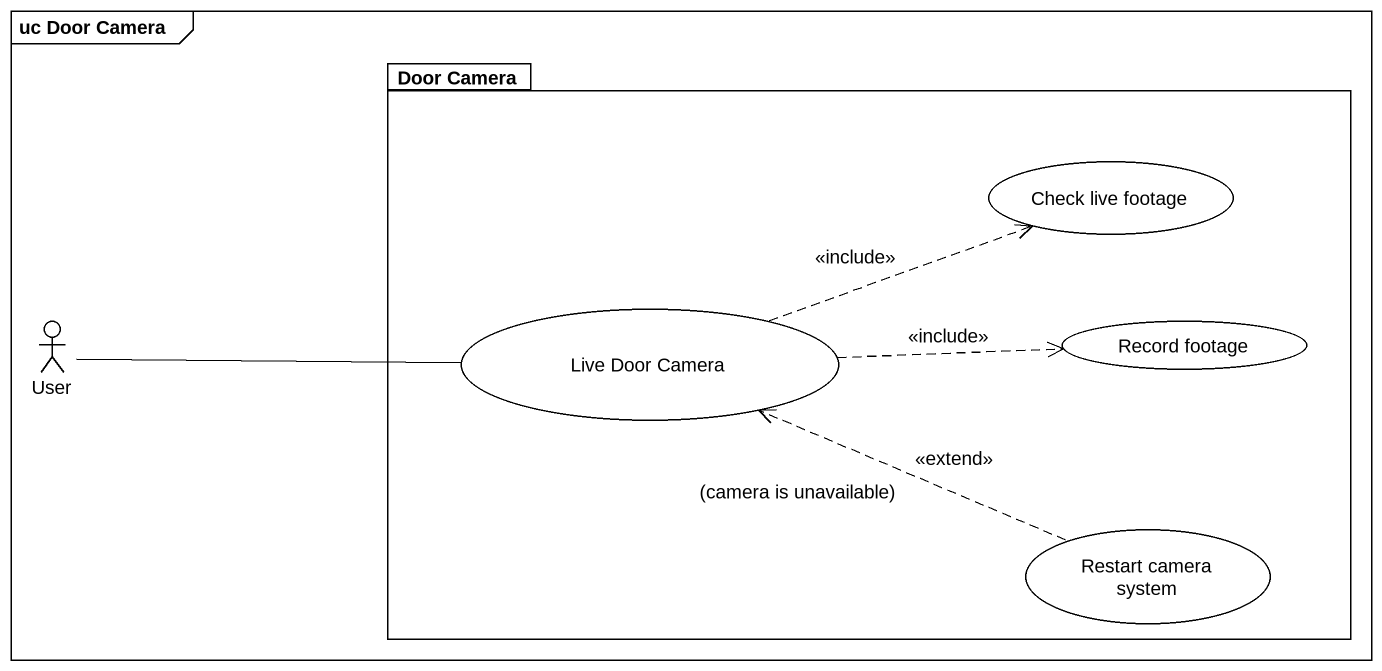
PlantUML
@startuml
mainframe uc Door Camera
package "Door Camera" as Door_Camera {
  usecase "Check live footage" as Check_live_footage
  usecase "Live Door Camera" as Live_Door_Camera
  usecase "Record footage" as Record_footage
  usecase "Restart camera system" as Restart_camera_system
}
actor User
User -right- Live_Door_Camera
Live_Door_Camera .right.> Check_live_footage : <<include>>
Live_Door_Camera .right.> Record_footage : <<include>>
Restart_camera_system .left.> Live_Door_Camera : <<extend>>\n(camera is unavailable)
@enduml
